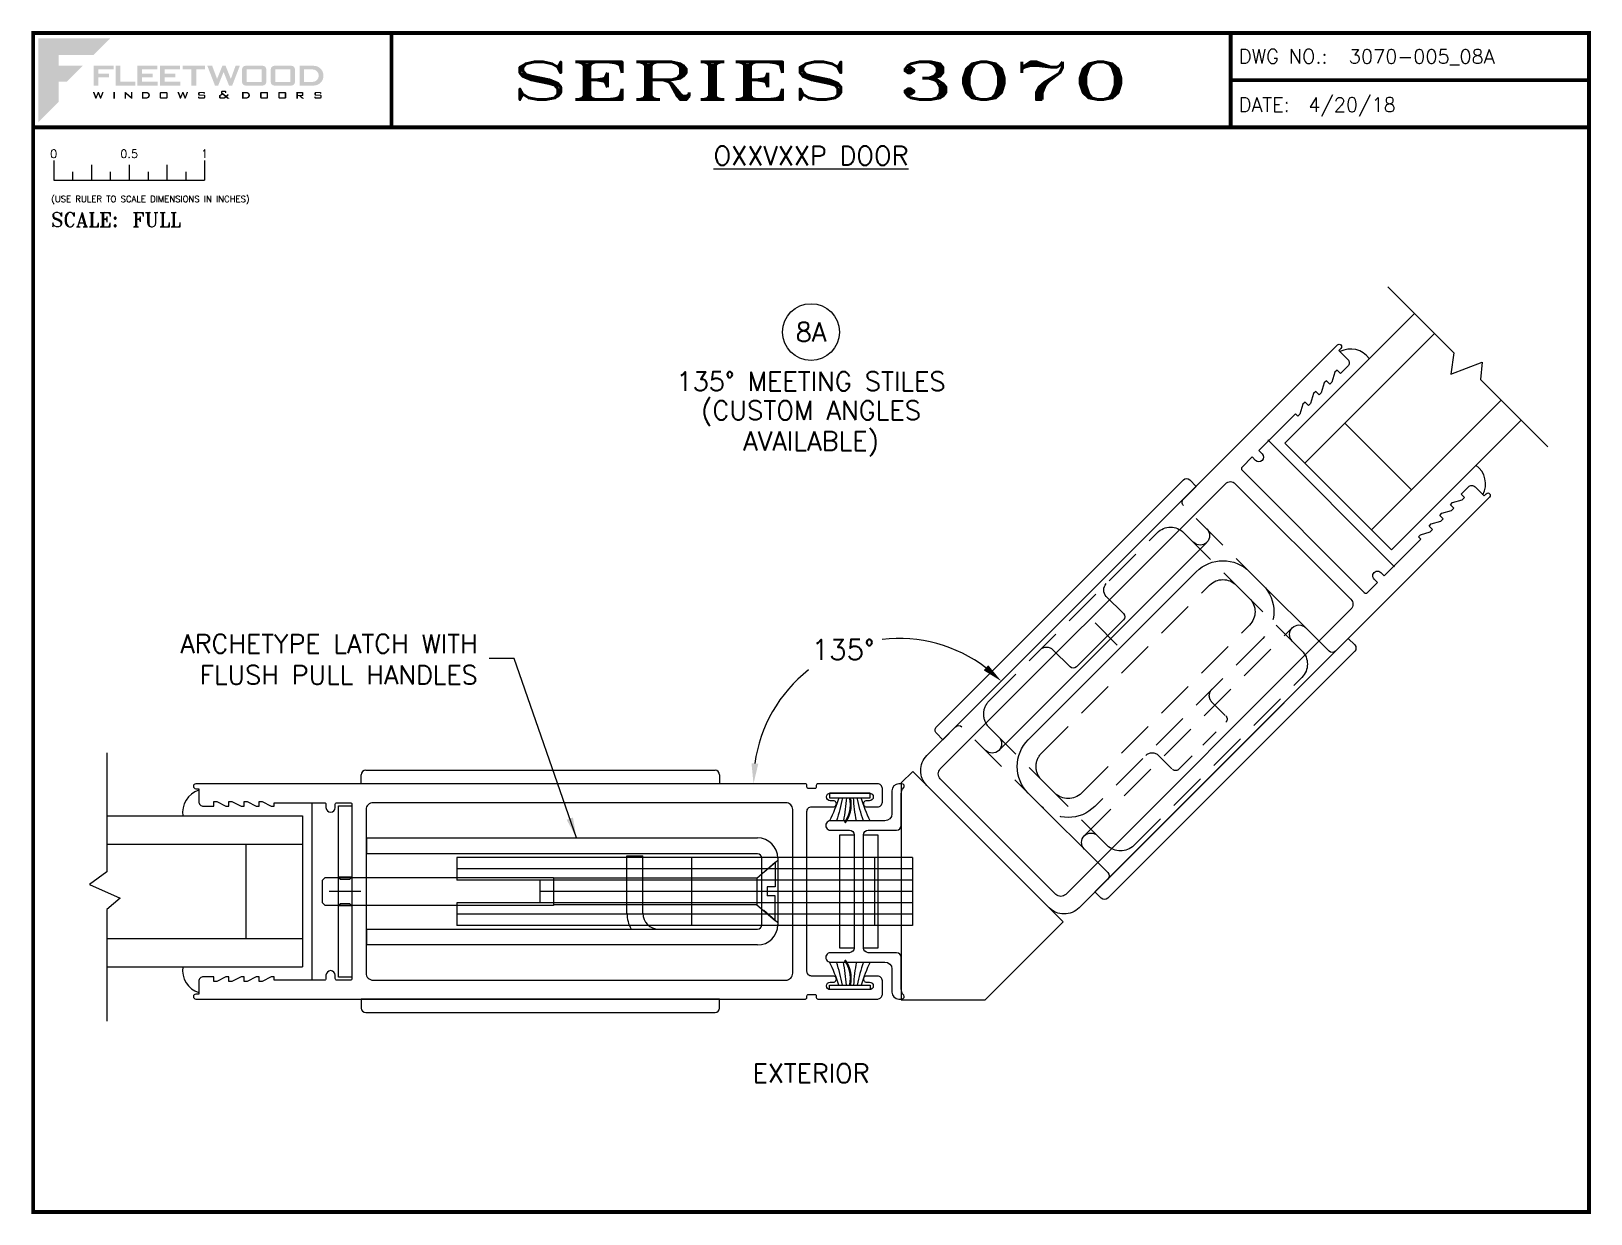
# Paper-space layout 'DETAIL 8A' of a CAD drawing. Extents: x 0.1 to 10.5, y 0.1 to 7.9.
# The model-space entities are those that its viewports show. They can reach past a viewport. Long polylines and large blocks are cut down to what shows.
import ezdxf
from ezdxf.enums import TextEntityAlignment as Align

# ---------------------------------------------------------------- set-up
doc = ezdxf.new("R2010")
doc.units = 0
doc.header["$MEASUREMENT"] = 0
doc.linetypes.add('HIDDEN', pattern=[0.375, 0.25, -0.125])
doc.layers.get('0').update_dxf_attribs({"linetype": 'CONTINUOUS'})
doc.layers.get('DEFPOINTS').update_dxf_attribs({"color": 1, "linetype": 'CONTINUOUS'})
for name, color, linetype in [('DIM', 7, 'CONTINUOUS'), ('FLUSH_PULLS', 5, 'CONTINUOUS'), ('GLASS-VINYL', 7, 'CONTINUOUS'), ('SEAL', 7, 'CONTINUOUS'), ('TEXT', 7, 'CONTINUOUS'), ('VENT', 5, 'CONTINUOUS')]:
    doc.layers.add(name, color=color, linetype=linetype)
doc.layers.add('VP', color=40, linetype='CONTINUOUS', plot=False)
doc.layers.get('VP').off()
doc.styles.add('ROMANS', font='romans')
doc.styles.add('ROMANT', font='romant')
doc.styles.add('SIMPLEX-094', font='simplex.shx', dxfattribs={"height": 0.094})
doc.styles.get("Standard").update_dxf_attribs({"font": 'simplex.shx'})
doc.dimstyles.new('FULL SCALE', dxfattribs={"dimscale": 0.75, "dimtxt": 0.18, "dimasz": 0.18, "dimexe": 0.18, "dimexo": 0.125, "dimgap": 0.09, "dimtad": 0, "dimtih": 1, "dimtoh": 1, "dimdec": 4, "dimzin": 0, "dimdsep": 46, "dimlunit": 4, "dimtxsty": 'Standard', "dimcen": 0.09, "dimadec": 0, "dimazin": 0, "dimtfac": 1, "dimtdec": 4, "dimtofl": 0, "dimtmove": 0, "dimatfit": 3, "dimfxl": 0, "dimtolj": 1, "dimtzin": 0, "dimarcsym": 0})
doc.dimstyles.new('THREE-QUARTER SCALE', dxfattribs={"dimscale": 0.75, "dimtxt": 0.18, "dimasz": 0.18, "dimexe": 0.18, "dimexo": 0.125, "dimgap": 0.09, "dimtad": 0, "dimtih": 1, "dimtoh": 1, "dimdec": 4, "dimlfac": 1.333, "dimzin": 0, "dimdsep": 46, "dimlunit": 4, "dimtxsty": 'Standard', "dimcen": 0.09, "dimadec": 0, "dimazin": 0, "dimtfac": 1, "dimtdec": 4, "dimtofl": 0, "dimtmove": 0, "dimatfit": 3, "dimfxl": 0, "dimtolj": 1, "dimtzin": 0, "dimarcsym": 0})

# ---------------------------------------------------------------- blocks, each defined once
blk = doc.blocks.new('*D68')
at = {"layer": 'DEFPOINTS', "color": 0}
for p in [(8.803, 5.839), (5.894, 3.893), (6.082, 3.118), (1.235, 2.931), (5.276, 2.931)]:
    blk.add_point(p, dxfattribs=at)
at = {"layer": 'TEXT', "color": 0, "lineweight": -2}
for start, end in [(53.0423, 96.4415), (128.4063, 171.9573)]:
    blk.add_arc((5.894, 2.931), 0.963, start, end, dxfattribs=at)
at = {"layer": 'TEXT', "color": 0}
for points in [[(6.488, 3.717), (6.458, 3.683), (6.575, 3.611)], [(4.964, 3.064), (4.919, 3.067), (4.932, 2.931)]]:
    blk.add_solid(points, dxfattribs=at)
at = {"layer": 'TEXT', "color": 0, "insert": (5.526, 3.82), "char_height": 0.135, "attachment_point": 5}
blk.add_mtext('\\A1;135°', dxfattribs=at)
blk = doc.blocks.new('sectball')
blk.add_circle((0, 0), 0.125)
blk.add_attdef('NO', text='', height=0.062).set_placement((0, 0), align=Align.MIDDLE_CENTER)
for tag, p in [('LINE1', (0, -0.2588)), ('LINE2', (0, -0.3864)), ('LINE3', (0, -0.5214))]:
    blk.add_attdef(tag, text='', height=0.078).set_placement(p, align=Align.CENTER)
blk = doc.blocks.new('Fleetwood_Logo_6-10-15')
h = blk.add_hatch(color=154)
h.dxf.hatch_style = 1
h.paths.add_polyline_path([(0.2526, -0.0017), (0.0019, -0.0017), (0.0019, -0.2942), (0.0725, -0.2236), (0.0725, -0.1535), (0.1007, -0.1535), (0.1567, -0.0976), (0.0725, -0.0976), (0.0725, -0.0596), (0.1946, -0.0596)])
h = blk.add_hatch(color=251)
h.dxf.hatch_style = 1
h.paths.add_polyline_path([(0.2487, -0.1256), (0.2112, -0.1256), (0.2112, -0.1102), (0.2647, -0.1102), (0.2647, -0.0976), (0.1946, -0.0976), (0.1946, -0.1667), (0.2112, -0.1667), (0.2112, -0.1377), (0.2487, -0.1377)])
h = blk.add_hatch(color=251)
h.dxf.hatch_style = 1
h.paths.add_polyline_path([(0.2886, -0.0976), (0.272, -0.0976), (0.272, -0.1667), (0.3401, -0.1667), (0.3401, -0.1535), (0.2886, -0.1535)])
h = blk.add_hatch(color=251)
h.dxf.hatch_style = 1
h.paths.add_polyline_path([(0.4175, -0.0976), (0.3474, -0.0976), (0.3474, -0.1667), (0.4185, -0.1667), (0.4185, -0.1534), (0.364, -0.1534), (0.364, -0.1377), (0.4015, -0.1377), (0.4015, -0.1256), (0.364, -0.1256), (0.364, -0.1102), (0.4175, -0.1102)])
h = blk.add_hatch(color=251)
h.dxf.hatch_style = 1
h.paths.add_polyline_path([(0.4965, -0.0976), (0.4264, -0.0976), (0.4264, -0.1667), (0.4975, -0.1667), (0.4975, -0.1534), (0.443, -0.1534), (0.443, -0.1377), (0.4804, -0.1377), (0.4804, -0.1256), (0.443, -0.1256), (0.443, -0.1102), (0.4965, -0.1102)])
h = blk.add_hatch(color=251)
h.dxf.hatch_style = 1
h.paths.add_polyline_path([(0.5842, -0.0976), (0.5054, -0.0976), (0.5054, -0.1102), (0.5365, -0.1102), (0.5365, -0.1667), (0.5531, -0.1667), (0.5531, -0.1102), (0.5842, -0.1102)])
h = blk.add_hatch(color=251)
h.dxf.hatch_style = 1
h.paths.add_polyline_path([(0.6089, -0.0976), (0.5921, -0.0976), (0.6188, -0.1667), (0.63, -0.1667), (0.6489, -0.1192), (0.6679, -0.1667), (0.6789, -0.1667), (0.7056, -0.0976), (0.6908, -0.0976), (0.6742, -0.1433), (0.6558, -0.0976), (0.6446, -0.0976), (0.6261, -0.1433)])
h = blk.add_hatch(color=251)
h.dxf.hatch_style = 1
h.paths.add_polyline_path([(0.7853, -0.0976), (0.726, -0.0976, 0.414214), (0.7133, -0.1102), (0.7133, -0.154, 0.414214), (0.726, -0.1667), (0.7853, -0.1667, 0.414214), (0.798, -0.154), (0.798, -0.1102, 0.414214)])
h.paths.add_polyline_path([(0.7819, -0.1102), (0.7819, -0.154), (0.7294, -0.154), (0.7294, -0.1102)], flags=16)
h = blk.add_hatch(color=251)
h.dxf.hatch_style = 1
h.paths.add_polyline_path([(0.8856, -0.0976), (0.8262, -0.0976, 0.414214), (0.8136, -0.1102), (0.8136, -0.154, 0.414214), (0.8262, -0.1667), (0.8856, -0.1667, 0.414214), (0.8982, -0.154), (0.8982, -0.1102, 0.414214)])
h.paths.add_polyline_path([(0.8822, -0.1102), (0.8822, -0.154), (0.8296, -0.154), (0.8296, -0.1102)], flags=16)
h = blk.add_hatch(color=251)
h.dxf.hatch_style = 1
h.paths.add_polyline_path([(0.9632, -0.0976), (0.914, -0.0976), (0.914, -0.1667), (0.9632, -0.1667, 1)])
h.paths.add_polyline_path([(0.9301, -0.1102), (0.9593, -0.1102, -1), (0.9593, -0.154), (0.9301, -0.154)], flags=16)
h = blk.add_hatch(color=7)
h.dxf.hatch_style = 1
h.paths.add_polyline_path([(0.2301, -0.1891), (0.2251, -0.1891), (0.2196, -0.2043), (0.2134, -0.1891), (0.2097, -0.1891), (0.2035, -0.2043), (0.1978, -0.1891), (0.1922, -0.1891), (0.2011, -0.2121), (0.2048, -0.2121), (0.2112, -0.1963), (0.2175, -0.2121), (0.2212, -0.2121)])
h = blk.add_hatch(color=7)
h.dxf.hatch_style = 1
h.paths.add_polyline_path([(0.2691, -0.1891), (0.2637, -0.1891), (0.2637, -0.2118), (0.2637, -0.2121), (0.2691, -0.2121)])
h = blk.add_hatch(color=7)
h.dxf.hatch_style = 1
h.paths.add_polyline_path([(0.3077, -0.1964), (0.3259, -0.2121), (0.3298, -0.2121), (0.3298, -0.1891), (0.325, -0.1891), (0.325, -0.2047), (0.3067, -0.1891), (0.3029, -0.1891), (0.3029, -0.2121), (0.3077, -0.2121)])
h = blk.add_hatch(color=7)
h.dxf.hatch_style = 1
h.paths.add_polyline_path([(0.3801, -0.1891), (0.3637, -0.1891), (0.3637, -0.2121), (0.3801, -0.2121, 1)])
h.paths.add_polyline_path([(0.3691, -0.2079), (0.3691, -0.1933), (0.3788, -0.1933, -1), (0.3788, -0.2079)], flags=16)
h = blk.add_hatch(color=7)
h.dxf.hatch_style = 1
h.paths.add_polyline_path([(0.4537, -0.2079), (0.4537, -0.1933, 0.414214), (0.4495, -0.1891), (0.4297, -0.1891, 0.414214), (0.4255, -0.1933), (0.4255, -0.2079, 0.414214), (0.4297, -0.2121), (0.4495, -0.2121, 0.414214)])
h.paths.add_polyline_path([(0.4308, -0.2079), (0.4308, -0.1933), (0.4484, -0.1933), (0.4484, -0.2079)], flags=16)
h = blk.add_hatch(color=7)
h.dxf.hatch_style = 1
h.paths.add_polyline_path([(0.5253, -0.1891), (0.5203, -0.1891), (0.5148, -0.2043), (0.5087, -0.1891), (0.5049, -0.1891), (0.4988, -0.2043), (0.493, -0.1891), (0.4874, -0.1891), (0.4963, -0.2121), (0.5001, -0.2121), (0.5064, -0.1963), (0.5127, -0.2121), (0.5164, -0.2121)])
h = blk.add_hatch(color=7)
h.dxf.hatch_style = 1
h.paths.add_polyline_path([(0.5801, -0.1891), (0.5643, -0.1891, 0.414214), (0.56, -0.1933), (0.56, -0.1981, 0.414214), (0.5643, -0.2024), (0.58, -0.2024), (0.58, -0.2078), (0.5637, -0.2078), (0.5637, -0.2052), (0.5591, -0.2062), (0.5591, -0.2078, 0.414214), (0.5634, -0.2121), (0.5805, -0.2121, 0.414214), (0.5848, -0.2078), (0.5848, -0.2024, 0.414214), (0.5805, -0.1982), (0.5648, -0.1982), (0.5648, -0.193), (0.5798, -0.193), (0.5798, -0.1958), (0.5843, -0.1948), (0.5843, -0.1933, 0.414214)])
h = blk.add_hatch(color=7)
h.dxf.hatch_style = 1
h.paths.add_polyline_path([(0.645, -0.1913, -0.222262), (0.6447, -0.1906), (0.6447, -0.1892), (0.6535, -0.1892), (0.6535, -0.193), (0.6587, -0.1918), (0.6587, -0.189, 0.414214), (0.6544, -0.1847), (0.6437, -0.1847, 0.414214), (0.6394, -0.189), (0.6394, -0.1922, 0.222262), (0.6407, -0.1948), (0.6415, -0.1955), (0.6345, -0.1998, 0.260684), (0.6329, -0.2027), (0.6329, -0.2078, 0.414214), (0.6372, -0.2121), (0.6514, -0.2121, 0.17577), (0.6536, -0.2113), (0.657, -0.2085), (0.6614, -0.2121), (0.6699, -0.2121), (0.6613, -0.2049), (0.6676, -0.1997), (0.6637, -0.1964), (0.6574, -0.2017)])
h.paths.add_polyline_path([(0.6532, -0.2052), (0.6509, -0.2072, -0.17577), (0.6502, -0.2074), (0.6382, -0.2074), (0.6382, -0.2033, -0.260684), (0.6387, -0.2025), (0.6451, -0.1985)], flags=16)
h = blk.add_hatch(color=7)
h.dxf.hatch_style = 1
h.paths.add_polyline_path([(0.7294, -0.1891), (0.713, -0.1891), (0.713, -0.2121), (0.7294, -0.2121, 1)])
h.paths.add_polyline_path([(0.7184, -0.2079), (0.7184, -0.1933), (0.7281, -0.1933, -1), (0.7281, -0.2079)], flags=16)
h = blk.add_hatch(color=7)
h.dxf.hatch_style = 1
h.paths.add_polyline_path([(0.8045, -0.2079), (0.8045, -0.1933, 0.414214), (0.8003, -0.1891), (0.7805, -0.1891, 0.414214), (0.7763, -0.1933), (0.7763, -0.2079, 0.414214), (0.7805, -0.2121), (0.8003, -0.2121, 0.414214)])
h.paths.add_polyline_path([(0.7816, -0.2079), (0.7816, -0.1933), (0.7992, -0.1933), (0.7992, -0.2079)], flags=16)
h = blk.add_hatch(color=7)
h.dxf.hatch_style = 1
h.paths.add_polyline_path([(0.8678, -0.2079), (0.8678, -0.1933, 0.414214), (0.8636, -0.1891), (0.8438, -0.1891, 0.414214), (0.8396, -0.1933), (0.8396, -0.2079, 0.414214), (0.8438, -0.2121), (0.8636, -0.2121, 0.414214)])
h.paths.add_polyline_path([(0.8449, -0.2079), (0.8449, -0.1933), (0.8624, -0.1933), (0.8624, -0.2079)], flags=16)
h = blk.add_hatch(color=7)
h.dxf.hatch_style = 1
h.paths.add_polyline_path([(0.9277, -0.1993), (0.9277, -0.1933, 0.414214), (0.9235, -0.1891), (0.9028, -0.1891), (0.9028, -0.2121), (0.9082, -0.2121), (0.9082, -0.2035), (0.9131, -0.2035), (0.9224, -0.2121), (0.9303, -0.2121), (0.9197, -0.2035), (0.9235, -0.2035, 0.414214)])
h.paths.add_polyline_path([(0.9082, -0.1993), (0.9082, -0.1933), (0.9214, -0.1933, -0.414214), (0.9224, -0.1943), (0.9224, -0.1983, -0.414214), (0.9214, -0.1993)], flags=16)
h = blk.add_hatch(color=7)
h.dxf.hatch_style = 1
h.paths.add_polyline_path([(0.9867, -0.1982), (0.971, -0.1982), (0.971, -0.193), (0.9859, -0.193), (0.9859, -0.1958), (0.9905, -0.1948), (0.9905, -0.1933, 0.414214), (0.9863, -0.1891), (0.9705, -0.1891, 0.414214), (0.9662, -0.1933), (0.9662, -0.1981, 0.414214), (0.9705, -0.2024), (0.9862, -0.2024), (0.9862, -0.2078), (0.9699, -0.2078), (0.9699, -0.2052), (0.9653, -0.2062), (0.9653, -0.2078, 0.414214), (0.9696, -0.2121), (0.9867, -0.2121, 0.414214), (0.991, -0.2078), (0.991, -0.2024, 0.414214)])
blk = doc.blocks.new('A-SIZE_L')
for p, q in [((8.095, 7.907), (8.095, 7.282)), ((8.095, 7.594), (10.47, 7.594)), ((0.157, 7.282), (10.47, 7.282))]:
    blk.add_line(p, q)
at = {"const_width": 0.025}
for points in [[(0.157, 7.907), (10.47, 7.907), (10.47, 0.093), (0.157, 0.093), (0.157, 7.907)], [(2.532, 7.907), (2.532, 7.282)], [(8.095, 7.907), (8.095, 7.282)], [(8.095, 7.594), (10.47, 7.594)], [(0.157, 7.282), (10.47, 7.282)]]:
    blk.add_lwpolyline(points, dxfattribs=at)
at = {"xscale": 1.898091133004928, "yscale": 1.898091133004928, "zscale": 1.898091133004928}
blk.add_blockref('Fleetwood_Logo_6-10-15', (0.188, 7.875), dxfattribs=at)
for s, style, p in [('DWG NO.:', 'SIMPLEX-094', (8.149, 7.705)), ('DATE:', 'SIMPLEX-094', (8.148, 7.385)), ('SCALE:', 'ROMANT', (0.276, 6.623))]:
    blk.add_text(s, height=0.094, dxfattribs=dict(style=style)).set_placement(p)
for tag, p, style in [('DWG_NO', (8.878, 7.705), 'SIMPLEX-094'), ('DATE', (8.609, 7.385), 'SIMPLEX-094'), ('SCALE', (0.814, 6.623), 'ROMANT')]:
    blk.add_attdef(tag, p, '', height=0.094, dxfattribs=dict(style=style))
for tag, height, style, width, p, p2 in [('DWG_NO', 0.094, 'SIMPLEX-094', 2.60233, (8.876, 7.704), (10.367, 7.704)), ('PRODUCT', 0.25, 'ROMANT', 2.260212, (3.282, 7.465), (7.345, 7.465))]:
    blk.add_attdef(tag, text='', height=height, dxfattribs=dict(style=style, width=width)).set_placement(p, p2, align=Align.FIT)
blk = doc.blocks.new('Full')
for p, q in [((0.137, -0.219), (0.137, -0.35)), ((0.262, -0.294), (0.262, -0.35)), ((0.387, -0.249), (0.387, -0.35)), ((0.512, -0.294), (0.512, -0.35)), ((0.637, -0.249), (0.637, -0.35)), ((0.762, -0.294), (0.762, -0.35)), ((0.887, -0.249), (0.887, -0.35)), ((1.012, -0.294), (1.012, -0.35)), ((1.137, -0.219), (1.137, -0.35)), ((0.137, -0.35), (1.137, -0.35))]:
    blk.add_line(p, q)
for s, p in [('0', (0.137, -0.219)), ('0.5', (0.637, -0.219)), ('1', (1.137, -0.219))]:
    blk.add_text(s, height=0.055).set_placement(p, align=Align.BOTTOM_CENTER)
at = {"style": 'ROMANS'}
blk.add_text('(USE RULER TO SCALE DIMENSIONS IN INCHES)', height=0.04115, dxfattribs=at).set_placement((0.12, -0.495))
blk = doc.blocks.new('A$C38BD2A69')
at = {"layer": 'FLUSH_PULLS'}
for p, q in [((0, 0.03), (0, 2.345)), ((0.03, 2.375), (0.09, 2.375)), ((0.09, 2.375), (0.09, 0)), ((0.865, 2.225), (0.12, 2.225)), ((1.115, 1.975), (1.115, 0.4)), ((0.865, 0.15), (0.12, 0.15)), ((0.09, 0), (0.03, 0))]:
    blk.add_line(p, q, dxfattribs=at)
at = {"layer": 'FLUSH_PULLS', "linetype": 'HIDDEN'}
for p, q in [((0.25, 2.1), (0.34, 2.1)), ((0.865, 2.1), (0.34, 2.1)), ((0.403, 0.213), (0.403, 2.163)), ((0.125, 0.4), (0.125, 1.975)), ((0.99, 0.4), (0.99, 1.975)), ((0.25, 0.275), (0.34, 0.275)), ((0.865, 0.275), (0.34, 0.275))]:
    blk.add_line(p, q, dxfattribs=at)
at = {"layer": 'FLUSH_PULLS'}
for centre, radius, start, end in [((0.03, 2.345), 0.03, 90, 180), ((0.12, 2.255), 0.03, 180, 270), ((0.34, 2.163), 0.0625, 0, 90), ((0.865, 1.975), 0.25, 0, 90), ((0.34, 2.163), 0.0625, 270, 0), ((0.865, 0.4), 0.25, 270, 0), ((0.34, 0.213), 0.0625, 0, 90), ((0.34, 0.213), 0.0625, 270, 360), ((0.12, 0.12), 0.03, 90, 180), ((0.03, 0.03), 0.03, 180, 270)]:
    blk.add_arc(centre, radius, start, end, dxfattribs=at)
at = {"layer": 'FLUSH_PULLS', "linetype": 'HIDDEN'}
for centre, start, end in [((0.25, 1.975), 90, 180), ((0.865, 1.975), 0, 90), ((0.25, 0.4), 180, 270), ((0.865, 0.4), 270, 0)]:
    blk.add_arc(centre, 0.125, start, end, dxfattribs=at)
blk = doc.blocks.new('A$C1E0F2519')
at = {"layer": 'FLUSH_PULLS'}
for p, q in [((1.245, 2.255), (1.245, 2.375)), ((1.305, 2.375), (1.245, 2.375)), ((1.335, 0.03), (1.335, 2.345)), ((0.932, 0.213), (0.932, 2.163)), ((1.245, 0.12), (1.245, 0)), ((1.305, 0), (1.245, 0))]:
    blk.add_line(p, q, dxfattribs=at)
at = {"layer": 'FLUSH_PULLS', "linetype": 'HIDDEN'}
for p, q in [((0.47, 2.225), (1.215, 2.225)), ((1.085, 2.1), (0.47, 2.1)), ((0.995, 2.1), (0.995, 2.1)), ((0.22, 1.975), (0.22, 0.4)), ((0.345, 0.4), (0.345, 1.975)), ((1.21, 0.4), (1.21, 1.975)), ((1.085, 0.275), (0.47, 0.275)), ((0.995, 0.275), (0.995, 0.275)), ((0.47, 0.15), (1.215, 0.15))]:
    blk.add_line(p, q, dxfattribs=at)
at = {"layer": 'FLUSH_PULLS', "linetype": 'HIDDEN', "ltscale": 0.5}
for p, q in [((0, 0.968), (0, 1.408)), ((0.16, 1.438), (0.03, 1.438)), ((0.16, 0.938), (0.03, 0.938))]:
    blk.add_line(p, q, dxfattribs=at)
at = {"layer": 'FLUSH_PULLS', "ltscale": 0.5}
for p, q in [((0.96, 0.968), (0.96, 1.408)), ((1.15, 1.438), (0.99, 1.438)), ((1.15, 0.938), (0.99, 0.938))]:
    blk.add_line(p, q, dxfattribs=at)
at = {"layer": 'FLUSH_PULLS'}
for centre, radius, start, end in [((1.305, 2.345), 0.03, 0, 90), ((0.995, 2.163), 0.0625, 90, 180), ((1.215, 2.255), 0.03, 270, 0), ((0.995, 2.163), 0.0625, 180, 270), ((0.995, 0.213), 0.0625, 90, 180), ((0.995, 0.213), 0.0625, 180, 270), ((1.215, 0.12), 0.03, 0, 90), ((1.215, 0.12), 0.03, 0, 90), ((1.305, 0.03), 0.03, 270, 0)]:
    blk.add_arc(centre, radius, start, end, dxfattribs=at)
at = {"layer": 'FLUSH_PULLS', "linetype": 'HIDDEN'}
for centre, radius, start, end in [((0.47, 1.975), 0.25, 90, 180), ((0.47, 1.975), 0.125, 90, 180), ((1.085, 1.975), 0.125, 0, 90), ((0.47, 0.4), 0.25, 180, 270), ((0.47, 0.4), 0.125, 180, 270), ((1.085, 0.4), 0.125, 270, 0)]:
    blk.add_arc(centre, radius, start, end, dxfattribs=at)
at = {"layer": 'FLUSH_PULLS', "linetype": 'HIDDEN', "ltscale": 0.5}
for centre, radius, start, end in [((0.16, 1.498), 0.06, 270, 0), ((0.03, 1.408), 0.03, 90, 180), ((0.03, 0.968), 0.03, 180, 270), ((0.16, 0.878), 0.06, 0, 90)]:
    blk.add_arc(centre, radius, start, end, dxfattribs=at)
at = {"layer": 'FLUSH_PULLS', "ltscale": 0.5}
for centre, radius, start, end in [((1.15, 1.498), 0.06, 270, 0), ((0.99, 1.408), 0.03, 90, 180), ((0.99, 0.968), 0.03, 180, 270), ((1.15, 0.878), 0.06, 0, 90)]:
    blk.add_arc(centre, radius, start, end, dxfattribs=at)
blk = doc.blocks.new('3767 LEADSILE')
for points in [[(3.769, -0.597), (3.749, -0.597), (3.689, -0.565), (3.669, -0.565), (3.669, -0.597), (3.649, -0.597), (3.589, -0.565), (3.569, -0.565), (3.569, -0.597), (3.549, -0.597), (3.489, -0.565), (3.469, -0.565), (3.469, -0.588), (3.126, -0.588), (3.126, -0.556, 1), (3.064, -0.556), (3.064, -0.588), (2.969, -0.588, -0.414214), (2.954, -0.573), (2.954, 0.573, -0.414214), (2.969, 0.588), (3.064, 0.588), (3.064, 0.556, 1), (3.126, 0.556), (3.126, 0.588), (3.469, 0.588), (3.469, 0.565), (3.489, 0.565), (3.549, 0.597), (3.569, 0.597), (3.569, 0.565), (3.589, 0.565), (3.649, 0.597), (3.669, 0.597), (3.669, 0.565), (3.689, 0.565), (3.749, 0.597), (3.769, 0.597), (3.769, 0.565), (3.789, 0.565), (3.849, 0.597), (3.869, 0.597), (3.869, 0.565), (3.938, 0.565, 0.414214), (3.969, 0.596), (3.969, 0.681), (3.989, 0.681, 1), (3.989, 0.713), (0.14, 0.713, 0.414214), (0, 0.573), (0, -0.573, 0.414214), (0.14, -0.713), (3.989, -0.713, 1), (3.989, -0.681), (3.969, -0.681), (3.969, -0.596, 0.414214), (3.938, -0.565), (3.869, -0.565), (3.869, -0.597), (3.849, -0.597), (3.789, -0.565), (3.769, -0.565)], [(2.814, -0.588, 0.414214), (2.86, -0.542), (2.86, 0.542, 0.414214), (2.814, 0.588), (0.14, 0.588, 0.414214), (0.094, 0.542), (0.094, -0.542, 0.414214), (0.14, -0.588)]]:
    blk.add_lwpolyline(points, format="xyb", close=True)
blk = doc.blocks.new('ARCHETYPE DUMMY PULL ASSY')
at = {"layer": 'FLUSH_PULLS'}
blk.add_line((0.338, 1.55), (0.547, 1.55), dxfattribs=at)
at = {"layer": 'FLUSH_PULLS', "rotation": 90}
blk.add_blockref('3767 LEADSILE', (0, 0), dxfattribs=at)
at = {"layer": 'FLUSH_PULLS'}
for name, p in [('A$C38BD2A69', (-0.803, 0.289)), ('A$C1E0F2519', (-0.532, 0.289))]:
    blk.add_blockref(name, p, dxfattribs=at)
blk = doc.blocks.new('*U131')
at = {"rotation": 90}
blk.add_blockref('ARCHETYPE DUMMY PULL ASSY', (-0.2545, 0), dxfattribs=at)
blk = doc.blocks.new('Yoke Strike Plate')
for points in [[(-0.094, -0.375), (-0.094, 0.375), (0, 0.375), (0, -0.375)], [(0.062, -0.375), (0.062, 0.375), (0.156, 0.375), (0.156, -0.375)]]:
    blk.add_lwpolyline(points, close=True)
blk = doc.blocks.new('*U136')
for centre, radius, start, end in [((-0.303, 1.135), 1.112, 287.4409, 295.9325), ((-0.19, 1.188), 1.16, 280.9256, 288.7507), ((-0.031, 1.124), 1.102, 273.1709, 281.1969), ((-0.031, -1.124), 1.102, 78.8031, 86.8291), ((-0.19, -1.188), 1.16, 71.2493, 79.0744), ((-0.303, -1.135), 1.112, 64.0675, 72.5591)]:
    blk.add_arc(centre, radius, start, end)
at = {"layer": 'SEAL'}
blk.add_lwpolyline([(0, -0.135), (0, 0.135), (0.03, 0.135), (0.03, -0.135)], close=True, dxfattribs=at)
at = {"layer": 'SEAL', "const_width": 0.015}
blk.add_lwpolyline([(0.03, 0, 0.219791), (0.196, 0.034)], format="xyb", dxfattribs=at)
at = {"flags": 9}
for tag, p in [('MANUFACTURER_PART_#', (0, -0.199)), ('FLEETWOOD_PART_#', (-0.001, -0.249))]:
    blk.add_attdef(tag, p, '', height=0.0312, dxfattribs=at)
blk = doc.blocks.new('Archetype_Latch_for_3707')
for p, q in [((-2.954, 0.713), (-2.954, 0.773)), ((-2.924, 0.803), (-0.609, 0.803)), ((-0.579, 0.773), (-0.579, 0.713)), ((-0.579, 0.713), (-2.954, 0.713)), ((-3.106, -0.568), (-3.106, 0.568)), ((-3.106, 0.568), (-3.016, 0.568)), ((-3.016, 0.568), (-3.016, -0.568)), ((-2.918, 0.25), (-2.918, 0.355)), ((-2.918, 0.355), (-0.328, 0.355)), ((-0.328, 0.25), (-2.918, 0.25)), ((0.7, 0.225), (-2.32, 0.225)), ((-2.32, 0.225), (-2.32, 0.075)), ((-1.193, 0.235), (-1.088, 0.235)), ((-1.193, -0.145), (-1.193, 0.235)), ((-1.088, -0.145), (-1.088, 0.235)), ((-0.762, -0.225), (-0.762, 0.225)), ((-0.298, -0.22), (-0.298, 0.22)), ((-0.193, 0.22), (-0.193, -0.22)), ((0.45, -0.225), (0.45, 0.225)), ((0.7, 0.225), (0.7, -0.225)), ((0.7, 0.15), (-2.32, 0.15)), ((-0.332, 0.089), (-0.211, 0.193)), ((-0.211, 0.193), (-0.211, 0.03)), ((-3.211, 0.075), (-3.193, 0.093)), ((-3.211, -0.075), (-3.211, 0.075)), ((-3.193, 0.093), (-1.68, 0.093)), ((0.7, 0.075), (-2.32, 0.075)), ((-1.768, -0.075), (-1.768, 0.075)), ((0.7, 0), (-1.768, 0)), ((-1.68, 0.093), (-1.68, -0.093)), ((-0.332, 0.089), (-1.68, 0.089)), ((-0.332, 0.089), (-0.332, -0.089)), ((-0.264, 0.03), (-0.264, -0.03)), ((-0.211, 0.03), (-0.264, 0.03)), ((-3.193, -0.093), (-3.211, -0.075)), ((-1.68, -0.093), (-3.193, -0.093)), ((0.7, -0.075), (-2.32, -0.075)), ((-2.32, -0.075), (-2.32, -0.225)), ((-0.332, -0.089), (-1.68, -0.089)), ((-0.332, -0.089), (-0.211, -0.192)), ((-0.211, -0.03), (-0.264, -0.03)), ((-0.211, -0.192), (-0.211, -0.03)), ((0.7, -0.15), (-2.32, -0.15)), ((-2.918, -0.355), (-2.918, -0.25)), ((-2.918, -0.25), (-0.328, -0.25)), ((0.7, -0.225), (-2.32, -0.225)), ((-0.328, -0.355), (-2.918, -0.355)), ((-0.328, -0.355), (-0.983, -0.355)), ((-3.016, -0.568), (-3.106, -0.568)), ((-0.579, -0.713), (-2.954, -0.713)), ((-2.954, -0.713), (-2.954, -0.773)), ((-0.579, -0.773), (-0.579, -0.713)), ((-2.924, -0.803), (-0.609, -0.803))]:
    blk.add_line(p, q)
at = {"ltscale": 0.5}
for p, q in [((-0.193, 0.205), (-0.286, 0.125)), ((-3.016, 0.095), (-3.106, 0.095)), ((-3.106, 0.095), (-3.091, 0.08)), ((-3.031, 0.08), (-3.091, 0.08)), ((-3.016, 0.095), (-3.031, 0.08)), ((-3.091, -0.08), (-3.106, -0.095)), ((-3.016, -0.095), (-3.106, -0.095)), ((-3.091, -0.08), (-3.031, -0.08)), ((-3.031, -0.08), (-3.016, -0.095)), ((-0.286, -0.125), (-0.193, -0.205))]:
    blk.add_line(p, q, dxfattribs=at)
at = {"ltscale": 0.3}
blk.add_line((-2.956, 0), (-3.166, 0), dxfattribs=at)
for centre, radius, start, end in [((-2.924, 0.773), 0.03, 90, 180), ((-0.609, 0.773), 0.03, 0, 90), ((-0.328, 0.22), 0.135, 0, 90), ((-0.328, 0.22), 0.03, 360, 90), ((-0.983, -0.145), 0.21, 180, 210), ((-0.983, -0.145), 0.105, 180, 270), ((-0.328, -0.22), 0.03, 270, 360), ((-0.328, -0.22), 0.135, 270, 0), ((-2.924, -0.773), 0.03, 180, 270), ((-0.609, -0.773), 0.03, 270, 360)]:
    blk.add_arc(centre, radius, start, end)
blk = doc.blocks.new('3707_Lock_Stile_Archetype_Female_Yoke_wLatch')
for points in [[(-4.031, 0.681), (-4.031, 0.596, 0.414214), (-4, 0.565), (-3.931, 0.565), (-3.931, 0.597), (-3.911, 0.597), (-3.851, 0.565), (-3.831, 0.565), (-3.831, 0.597), (-3.811, 0.597), (-3.751, 0.565), (-3.731, 0.565), (-3.731, 0.597), (-3.711, 0.597), (-3.651, 0.565), (-3.631, 0.565), (-3.631, 0.597), (-3.611, 0.597), (-3.551, 0.565), (-3.531, 0.565), (-3.531, 0.588), (-3.198, 0.588, -0.414214), (-3.188, 0.578), (-3.188, 0.556, 1), (-3.126, 0.556), (-3.126, 0.578, -0.414214), (-3.116, 0.588), (-3.026, 0.588, -0.414214), (-3.016, 0.578), (-3.016, -0.578, -0.414214), (-3.026, -0.588), (-3.116, -0.588, -0.414214), (-3.126, -0.578), (-3.126, -0.556, 1), (-3.188, -0.556), (-3.188, -0.578, -0.414214), (-3.198, -0.588), (-3.531, -0.588), (-3.531, -0.565), (-3.551, -0.565), (-3.611, -0.597), (-3.631, -0.597), (-3.631, -0.565), (-3.651, -0.565), (-3.711, -0.597), (-3.731, -0.597), (-3.731, -0.565), (-3.751, -0.565), (-3.811, -0.597), (-3.831, -0.597), (-3.831, -0.565), (-3.851, -0.565), (-3.911, -0.597), (-3.931, -0.597), (-3.931, -0.565), (-4, -0.565, 0.414214), (-4.031, -0.596), (-4.031, -0.681), (-4.051, -0.681, 1), (-4.051, -0.713), (-0.01, -0.713, 0.414214), (0, -0.703), (0, -0.692, -0.414214), (0.01, -0.682), (0.053, -0.682, -0.414214), (0.062, -0.692), (0.062, -0.703, 0.414214), (0.073, -0.713), (0.469, -0.713, 0.414214), (0.5, -0.682), (0.5, -0.592, 0.414214), (0.469, -0.561), (0.395, -0.561, 1.000009), (0.395, -0.601), (0.415, -0.601, -1), (0.415, -0.651), (0.155, -0.651, -1), (0.155, -0.601), (0.175, -0.601, 1.000009), (0.175, -0.561), (0.031, -0.561, -0.414214), (0, -0.53), (0, 0.53, -0.414214), (0.031, 0.561), (0.175, 0.561, 1.000009), (0.175, 0.601), (0.155, 0.601, -1), (0.155, 0.651), (0.415, 0.651, -1), (0.415, 0.601), (0.395, 0.601, 1.000009), (0.395, 0.561), (0.469, 0.561, 0.414214), (0.5, 0.592), (0.5, 0.682, 0.414214), (0.469, 0.713), (0.073, 0.713, 0.414214), (0.062, 0.703), (0.062, 0.692, -0.414214), (0.053, 0.682), (0.01, 0.682, -0.414214), (0, 0.692), (0, 0.703, 0.414214), (-0.01, 0.713), (-4.051, 0.713, 1), (-4.051, 0.681)], [(-2.922, 0.542), (-2.922, -0.542, 0.414214), (-2.876, -0.588), (-0.14, -0.588, 0.414214), (-0.094, -0.542), (-0.094, 0.542, 0.414214), (-0.14, 0.588), (-2.876, 0.588, 0.414214)]]:
    blk.add_lwpolyline(points, format="xyb", close=True)
blk.add_blockref('Archetype_Latch_for_3707', (0, 0))
at = {"layer": 'SEAL', "xscale": -1, "rotation": 90}
blk.add_blockref('*U136', (0.285, 0.651), dxfattribs=at)
at = {"layer": 'SEAL', "rotation": 90.00000000000001}
blk.add_blockref('*U136', (0.285, -0.651), dxfattribs=at)

msp = doc.modelspace()

# ---------------------------------------------------------------- linework, layer by layer
at = {"layer": 'DIM'}
msp.add_lwpolyline([(-4.06613, -11.03766), (-3.50959, -11.03766), (-2.99237, -10.52044), (-3.98939, -9.52342), (-4.06613, -9.60016)], close=True, dxfattribs=at)
at = {"layer": 'GLASS-VINYL', "color": 7}
for p, q in [((-0.66413, -6.48809), (-1.52405, -7.34802)), ((-0.53154, -6.62068), (-1.39147, -7.4806)), ((-0.0896, -7.06262), (-0.94952, -7.92254)), ((-1.1263, -7.21543), (-0.68436, -7.65738)), ((0.04298, -7.1952), (-0.81694, -8.05512)), ((-0.79573, -8.16826), (-1.63719, -7.3268)), ((-1.52405, -7.34802), (-0.81694, -8.05512)), ((-9.33296, -9.81891), (-8.03513, -9.81891)), ((-8.03513, -9.81891), (-8.03513, -10.81891)), ((-7.97013, -10.90691), (-7.97013, -9.73091)), ((-9.33296, -10.00641), (-8.03513, -10.00641)), ((-8.41013, -10.00641), (-8.41013, -10.63141)), ((-9.33296, -10.63141), (-8.03513, -10.63141)), ((-9.33296, -10.81891), (-8.03513, -10.81891))]:
    msp.add_line(p, q, dxfattribs=at)
at = {"layer": 'GLASS-VINYL'}
for points in [[(-0.8409, -6.31132), (-0.40249, -6.74973), (-0.42368, -6.89009), (-0.21485, -6.81059), (-0.22572, -6.9265), (0.21976, -7.37198)], [(-9.33296, -9.39959), (-9.33296, -10.18892), (-9.4472, -10.27318), (-9.24332, -10.36464), (-9.33296, -10.43892), (-9.33296, -11.17843)]]:
    msp.add_lwpolyline(points, dxfattribs=at)
at = {"layer": 'GLASS-VINYL', "color": 7}
for centre, start, end in [((-1.08748, -6.87676), 35.75972, 117.645769), ((-0.34568, -7.61855), 332.354231, 54.24028), ((-8.67707, -9.79438), 107.354231, 189.24028), ((-8.67707, -10.84344), 170.75972, 252.645769)]:
    msp.add_arc(centre, 0.15276, start, end, dxfattribs=at)
at = {"layer": 'VENT'}
msp.add_lwpolyline([(-4.53513, -10.78691), (-4.17413, -10.78691, -0.41421356), (-4.12813, -10.83291), (-4.12813, -10.98591, 0.41421356), (-4.08213, -11.03191), (-4.06113, -11.03191, 0.65093753), (-4.05003, -11.00683, -0.18645156), (-4.06613, -10.96515), (-4.06613, -10.75591, 0.41421356), (-4.09713, -10.72491), (-4.28513, -10.72491, -0.41421356), (-4.31613, -10.69391), (-4.31613, -9.94391, -0.41421356), (-4.28513, -9.91291), (-4.09713, -9.91291, 0.41421356), (-4.06613, -9.88191), (-4.06613, -9.67268, -0.18645156), (-4.05003, -9.631, 0.65093753), (-4.06113, -9.60591), (-4.08213, -9.60591, 0.41421356), (-4.12813, -9.65191), (-4.12813, -9.80491, -0.41421356), (-4.17413, -9.85091), (-4.53513, -9.85091, 1.00000653), (-4.53513, -9.91291), (-4.40913, -9.91291, -0.41421356), (-4.37813, -9.94391), (-4.37813, -10.69391, -0.41421356), (-4.40913, -10.72491), (-4.53513, -10.72491, 1.00000653)], format="xyb", close=True, dxfattribs=at)

# ---------------------------------------------------------------- block references
at = {"layer": 'DIM'}
msp.add_blockref('Yoke Strike Plate', (-4.37813, -10.31891), dxfattribs=at)
at = {"layer": 'VENT', "xscale": -1, "rotation": 44.99966508060482}
msp.add_blockref('*U131', (-3.67084, -10.20189), dxfattribs=at)
at = {"layer": 'VENT'}
msp.add_blockref('3707_Lock_Stile_Archetype_Female_Yoke_wLatch', (-4.69138, -10.31891), dxfattribs=at)

psp = doc.layouts.new('DETAIL 8A')

# ---------------------------------------------------------------- block references
at = {"layer": 'DIM'}
ref = psp.add_blockref('A-SIZE_L', (0, 0), dxfattribs=at)
ref.add_attrib('DATE', '4/20/18', (8.60916, 7.38469), dxfattribs={"layer": '0', "height": 0.094, "style": 'SIMPLEX-094'})
ref.add_attrib('SCALE', 'FULL', (0.81442, 6.62314), dxfattribs={"layer": '0', "height": 0.094, "style": 'ROMANT'})
ref.add_attrib('PRODUCT', 'SERIES 3070', dxfattribs={"layer": '0', "height": 0.25, "style": 'ROMANT', "width": 1.609456}).set_placement((3.32575, 7.46527), (7.42603, 7.46527), align=Align.FIT)
ref.add_attrib('DWG_NO', '3070-005_08A', (8.87809, 7.70479), dxfattribs={"layer": '0', "height": 0.094, "style": 'SIMPLEX-094'})
psp.add_blockref('Full', (0.15675, 7.2815), dxfattribs=at)
at = {"layer": 'TEXT'}
ref = psp.add_blockref('sectball', (5.31325, 5.92511), dxfattribs=dict(at, xscale=1.503999999999998, yscale=1.503999999999998, zscale=1.503999999999998))
ref.add_attrib('NO', '8A', dxfattribs={"layer": '0', "height": 0.125}).set_placement((5.31325, 5.92511), align=Align.MIDDLE_CENTER)
ref.add_attrib('LINE1', '135%%D MEETING STILES', dxfattribs={"layer": '0', "height": 0.125}).set_placement((5.31325, 5.53583), align=Align.CENTER)
ref.add_attrib('LINE2', '(CUSTOM ANGLES', dxfattribs={"layer": '0', "height": 0.125}).set_placement((5.31325, 5.34402), align=Align.CENTER)
ref.add_attrib('LINE3', 'AVAILABLE)', dxfattribs={"layer": '0', "height": 0.125}).set_placement((5.31325, 5.14091), align=Align.CENTER)

# ---------------------------------------------------------------- texts
psp.add_text('EXTERIOR', height=0.124, dxfattribs=at).set_placement((5.31325, 0.95058), align=Align.CENTER)
at = {"layer": 'TEXT', "char_height": 0.124}
for s, insert, width, attachment_point in [('{\\LOXXVXXP DOOR}', (5.31325, 7.094), 1.4841448, 5), ('ARCHETYPE LATCH WITH\\PFLUSH PULL HANDLES', (3.10375, 3.75591), 5.1672, 6)]:
    psp.add_mtext(s, dxfattribs=dict(at, insert=insert, width=width, attachment_point=attachment_point))

# ---------------------------------------------------------------- dimensions: what is measured, and where the dimension line sits
at = {"layer": 'TEXT'}
dim = psp.add_angular_dim_2l(base=(5.89437, 3.89311), line1=((6.08152, 3.11773), (8.80319, 5.83937)), line2=((5.27618, 2.93058), (1.23493, 2.93058)), dimstyle='FULL SCALE', dxfattribs=at)
dim.commit()
dim.dimension.update_dxf_attribs({"geometry": '*D68', "text_midpoint": (5.52603, 3.81984)})

# ---------------------------------------------------------------- leaders
psp.add_leader([(3.75886, 2.57258), (3.34483, 3.76135), (3.18049, 3.76135)], dimstyle='THREE-QUARTER SCALE')

# ---------------------------------------------------------------- viewports
at = {"layer": 'VP'}
psp.add_viewport(center=(5.28704, 3.85305), size=(9.94624, 5.6877256), view_center_point=(-4.69053, -8.68345), view_height=5.6877257, dxfattribs=at)

doc.saveas('drawing.dxf')
